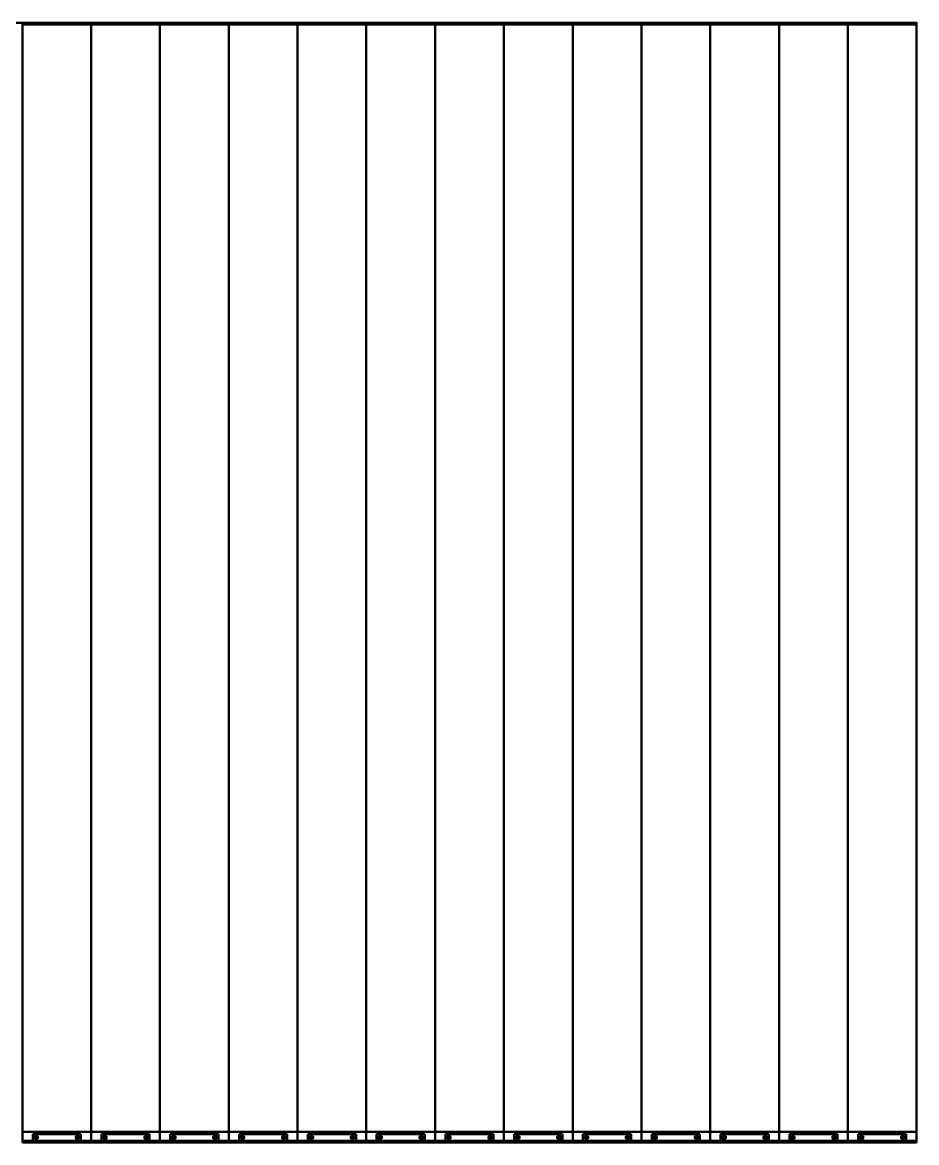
# Model space of a CAD drawing. Header units: millimetres. Extents: x 0 to 25230, y 0 to 17820.
# Drawn here: x 3883 to 6483, y 10838 to 14094 of the extents above; entities that cross this region are included whole.
import ezdxf

# ---------------------------------------------------------------- set-up
doc = ezdxf.new("R2010")
doc.units = ezdxf.units.MM
doc.header["$LTSCALE"] = 30
for name, color, linetype, lineweight in [('Видимые тонкие (ГОСТ)', 7, 'Continuous', 35), ('Видимый контур (ГОСТ)', 7, 'Continuous', 50), ('Линия резьбы (ГОСТ)', 7, 'Continuous', 25)]:
    doc.layers.add(name, color=color, linetype=linetype, lineweight=lineweight)

msp = doc.modelspace()

# ---------------------------------------------------------------- linework, layer by layer
at = {"layer": 'Видимые тонкие (ГОСТ)'}
for p, q in [((3883.0679, 10843.7067), (3913.0679, 10843.7067)), ((4053.0679, 10843.7067), (4083.0679, 10843.7067)), ((4083.0679, 10843.7067), (4113.0679, 10843.7067)), ((4253.0679, 10843.7067), (4283.0679, 10843.7067)), ((4283.0679, 10843.7067), (4313.0679, 10843.7067)), ((4453.0679, 10843.7067), (4483.0679, 10843.7067)), ((4483.0679, 10843.7067), (4513.0679, 10843.7067)), ((4653.0679, 10843.7067), (4683.0679, 10843.7067)), ((4683.0679, 10843.7067), (4713.0679, 10843.7067)), ((4853.0679, 10843.7067), (4883.0679, 10843.7067)), ((4883.0679, 10843.7067), (4913.0679, 10843.7067)), ((5053.0679, 10843.7067), (5083.0679, 10843.7067)), ((5083.0679, 10843.7067), (5113.0679, 10843.7067)), ((5253.0679, 10843.7067), (5283.0679, 10843.7067)), ((5283.0679, 10843.7067), (5313.0679, 10843.7067)), ((5453.0679, 10843.7067), (5483.0679, 10843.7067)), ((5483.0679, 10843.7067), (5513.0679, 10843.7067)), ((5653.0679, 10843.7067), (5683.0679, 10843.7067)), ((5683.0679, 10843.7067), (5713.0679, 10843.7067)), ((5853.0679, 10843.7067), (5883.0679, 10843.7067)), ((5883.0679, 10843.7067), (5913.0679, 10843.7067)), ((6053.0679, 10843.7067), (6083.0679, 10843.7067)), ((6083.0679, 10843.7067), (6113.0679, 10843.7067)), ((6253.0679, 10843.7067), (6283.0679, 10843.7067)), ((6283.0679, 10843.7067), (6313.0679, 10843.7067)), ((6453.0679, 10843.7067), (6483.0679, 10843.7067)), ((3883.0679, 10842.216), (4083.0679, 10842.216)), ((4083.0679, 10842.216), (4283.0679, 10842.216)), ((4283.0679, 10842.216), (4483.0679, 10842.216)), ((4483.0679, 10842.216), (4683.0679, 10842.216)), ((4683.0679, 10842.216), (4883.0679, 10842.216)), ((4883.0679, 10842.216), (5083.0679, 10842.216)), ((5083.0679, 10842.216), (5283.0679, 10842.216)), ((5283.0679, 10842.216), (5483.0679, 10842.216)), ((5483.0679, 10842.216), (5683.0679, 10842.216)), ((5683.0679, 10842.216), (5883.0679, 10842.216)), ((5883.0679, 10842.216), (6083.0679, 10842.216)), ((6083.0679, 10842.216), (6283.0679, 10842.216)), ((6283.0679, 10842.216), (6483.0679, 10842.216))]:
    msp.add_line(p, q, dxfattribs=at)
at = {"layer": 'Видимый контур (ГОСТ)'}
for p, q in [((1483.0679, 14092.9985), (6483.0679, 14092.9985)), ((3883.0679, 14087.8526), (3883.0679, 14092.9985)), ((3883.0679, 10868.7067), (3883.0679, 14087.8526)), ((3883.0679, 14087.8526), (4083.0679, 14087.8526)), ((4083.0679, 14087.8526), (4083.0679, 14092.9985)), ((4083.0679, 14092.9985), (4083.0679, 14087.8526)), ((4083.0679, 10868.7067), (4083.0679, 14087.8526)), ((4083.0679, 14087.8526), (4283.0679, 14087.8526)), ((4083.0679, 14087.8526), (4083.0679, 10868.7067)), ((4283.0679, 14087.8526), (4283.0679, 14092.9985)), ((4283.0679, 14092.9985), (4283.0679, 14087.8526)), ((4283.0679, 10868.7067), (4283.0679, 14087.8526)), ((4283.0679, 14087.8526), (4483.0679, 14087.8526)), ((4283.0679, 14087.8526), (4283.0679, 10868.7067)), ((4483.0679, 14087.8526), (4483.0679, 14092.9985)), ((4483.0679, 14092.9985), (4483.0679, 14087.8526)), ((4483.0679, 10868.7067), (4483.0679, 14087.8526)), ((4483.0679, 14087.8526), (4683.0679, 14087.8526)), ((4483.0679, 14087.8526), (4483.0679, 10868.7067)), ((4683.0679, 14087.8526), (4683.0679, 14092.9985)), ((4683.0679, 14092.9985), (4683.0679, 14087.8526)), ((4683.0679, 10868.7067), (4683.0679, 14087.8526)), ((4683.0679, 14087.8526), (4883.0679, 14087.8526)), ((4683.0679, 14087.8526), (4683.0679, 10868.7067)), ((4883.0679, 14087.8526), (4883.0679, 14092.9985)), ((4883.0679, 14092.9985), (4883.0679, 14087.8526)), ((4883.0679, 10868.7067), (4883.0679, 14087.8526)), ((4883.0679, 14087.8526), (5083.0679, 14087.8526)), ((4883.0679, 14087.8526), (4883.0679, 10868.7067)), ((5083.0679, 14087.8526), (5083.0679, 14092.9985)), ((5083.0679, 14092.9985), (5083.0679, 14087.8526)), ((5083.0679, 10868.7067), (5083.0679, 14087.8526)), ((5083.0679, 14087.8526), (5283.0679, 14087.8526)), ((5083.0679, 14087.8526), (5083.0679, 10868.7067)), ((5283.0679, 14087.8526), (5283.0679, 14092.9985)), ((5283.0679, 14092.9985), (5283.0679, 14087.8526)), ((5283.0679, 10868.7067), (5283.0679, 14087.8526)), ((5283.0679, 14087.8526), (5483.0679, 14087.8526)), ((5283.0679, 14087.8526), (5283.0679, 10868.7067)), ((5483.0679, 14087.8526), (5483.0679, 14092.9985)), ((5483.0679, 14092.9985), (5483.0679, 14087.8526)), ((5483.0679, 10868.7067), (5483.0679, 14087.8526)), ((5483.0679, 14087.8526), (5683.0679, 14087.8526)), ((5483.0679, 14087.8526), (5483.0679, 10868.7067)), ((5683.0679, 14087.8526), (5683.0679, 14092.9985)), ((5683.0679, 14092.9985), (5683.0679, 14087.8526)), ((5683.0679, 10868.7067), (5683.0679, 14087.8526)), ((5683.0679, 14087.8526), (5883.0679, 14087.8526)), ((5683.0679, 14087.8526), (5683.0679, 10868.7067)), ((5883.0679, 14087.8526), (5883.0679, 14092.9985)), ((5883.0679, 14092.9985), (5883.0679, 14087.8526)), ((5883.0679, 10868.7067), (5883.0679, 14087.8526)), ((5883.0679, 14087.8526), (6083.0679, 14087.8526)), ((5883.0679, 14087.8526), (5883.0679, 10868.7067)), ((6083.0679, 14087.8526), (6083.0679, 14092.9985)), ((6083.0679, 14092.9985), (6083.0679, 14087.8526)), ((6083.0679, 10868.7067), (6083.0679, 14087.8526)), ((6083.0679, 14087.8526), (6283.0679, 14087.8526)), ((6083.0679, 14087.8526), (6083.0679, 10868.7067)), ((6283.0679, 14087.8526), (6283.0679, 14092.9985)), ((6283.0679, 14092.9985), (6283.0679, 14087.8526)), ((6283.0679, 10868.7067), (6283.0679, 14087.8526)), ((6283.0679, 14087.8526), (6483.0679, 14087.8526)), ((6283.0679, 14087.8526), (6283.0679, 10868.7067)), ((6483.0679, 14092.9985), (6483.0679, 14094.7985)), ((6483.0679, 14092.9985), (6483.0679, 14087.8526)), ((6483.0679, 14087.8526), (6483.0679, 10868.7067)), ((3883.0679, 10843.7067), (3883.0679, 10868.7067)), ((4083.0679, 10868.7067), (3883.0679, 10868.7067)), ((3883.0679, 10842.216), (3883.0679, 10843.7067)), ((3913.0679, 10862.7067), (4053.0679, 10862.7067)), ((3913.0679, 10842.7067), (3913.0679, 10862.7067)), ((4053.0679, 10842.7067), (3913.0679, 10842.7067)), ((4053.0679, 10862.7067), (4053.0679, 10842.7067)), ((4083.0679, 10843.7067), (4083.0679, 10868.7067)), ((4283.0679, 10868.7067), (4083.0679, 10868.7067)), ((4083.0679, 10868.7067), (4083.0679, 10843.7067)), ((4083.0679, 10842.216), (4083.0679, 10843.7067)), ((4083.0679, 10843.7067), (4083.0679, 10842.216)), ((4113.0679, 10862.7067), (4253.0679, 10862.7067)), ((4113.0679, 10842.7067), (4113.0679, 10862.7067)), ((4253.0679, 10842.7067), (4113.0679, 10842.7067)), ((4253.0679, 10862.7067), (4253.0679, 10842.7067)), ((4283.0679, 10843.7067), (4283.0679, 10868.7067)), ((4483.0679, 10868.7067), (4283.0679, 10868.7067)), ((4283.0679, 10868.7067), (4283.0679, 10843.7067)), ((4283.0679, 10842.216), (4283.0679, 10843.7067)), ((4283.0679, 10843.7067), (4283.0679, 10842.216)), ((4313.0679, 10862.7067), (4453.0679, 10862.7067)), ((4313.0679, 10842.7067), (4313.0679, 10862.7067)), ((4453.0679, 10842.7067), (4313.0679, 10842.7067)), ((4453.0679, 10862.7067), (4453.0679, 10842.7067)), ((4483.0679, 10843.7067), (4483.0679, 10868.7067)), ((4683.0679, 10868.7067), (4483.0679, 10868.7067)), ((4483.0679, 10868.7067), (4483.0679, 10843.7067)), ((4483.0679, 10842.216), (4483.0679, 10843.7067)), ((4483.0679, 10843.7067), (4483.0679, 10842.216)), ((4513.0679, 10862.7067), (4653.0679, 10862.7067)), ((4513.0679, 10842.7067), (4513.0679, 10862.7067)), ((4653.0679, 10842.7067), (4513.0679, 10842.7067)), ((4653.0679, 10862.7067), (4653.0679, 10842.7067)), ((4683.0679, 10843.7067), (4683.0679, 10868.7067)), ((4883.0679, 10868.7067), (4683.0679, 10868.7067)), ((4683.0679, 10868.7067), (4683.0679, 10843.7067)), ((4683.0679, 10842.216), (4683.0679, 10843.7067)), ((4683.0679, 10843.7067), (4683.0679, 10842.216)), ((4713.0679, 10862.7067), (4853.0679, 10862.7067)), ((4713.0679, 10842.7067), (4713.0679, 10862.7067)), ((4853.0679, 10842.7067), (4713.0679, 10842.7067)), ((4853.0679, 10862.7067), (4853.0679, 10842.7067)), ((4883.0679, 10843.7067), (4883.0679, 10868.7067)), ((5083.0679, 10868.7067), (4883.0679, 10868.7067)), ((4883.0679, 10868.7067), (4883.0679, 10843.7067)), ((4883.0679, 10842.216), (4883.0679, 10843.7067)), ((4883.0679, 10843.7067), (4883.0679, 10842.216)), ((4913.0679, 10862.7067), (5053.0679, 10862.7067)), ((4913.0679, 10842.7067), (4913.0679, 10862.7067)), ((5053.0679, 10842.7067), (4913.0679, 10842.7067)), ((5053.0679, 10862.7067), (5053.0679, 10842.7067)), ((5083.0679, 10843.7067), (5083.0679, 10868.7067)), ((5283.0679, 10868.7067), (5083.0679, 10868.7067)), ((5083.0679, 10868.7067), (5083.0679, 10843.7067)), ((5083.0679, 10842.216), (5083.0679, 10843.7067)), ((5083.0679, 10843.7067), (5083.0679, 10842.216)), ((5113.0679, 10862.7067), (5253.0679, 10862.7067)), ((5113.0679, 10842.7067), (5113.0679, 10862.7067)), ((5253.0679, 10842.7067), (5113.0679, 10842.7067)), ((5253.0679, 10862.7067), (5253.0679, 10842.7067)), ((5283.0679, 10843.7067), (5283.0679, 10868.7067)), ((5483.0679, 10868.7067), (5283.0679, 10868.7067)), ((5283.0679, 10868.7067), (5283.0679, 10843.7067)), ((5283.0679, 10842.216), (5283.0679, 10843.7067)), ((5283.0679, 10843.7067), (5283.0679, 10842.216)), ((5313.0679, 10862.7067), (5453.0679, 10862.7067)), ((5313.0679, 10842.7067), (5313.0679, 10862.7067)), ((5453.0679, 10842.7067), (5313.0679, 10842.7067)), ((5453.0679, 10862.7067), (5453.0679, 10842.7067)), ((5483.0679, 10843.7067), (5483.0679, 10868.7067)), ((5683.0679, 10868.7067), (5483.0679, 10868.7067)), ((5483.0679, 10868.7067), (5483.0679, 10843.7067)), ((5483.0679, 10842.216), (5483.0679, 10843.7067)), ((5483.0679, 10843.7067), (5483.0679, 10842.216)), ((5513.0679, 10862.7067), (5653.0679, 10862.7067)), ((5513.0679, 10842.7067), (5513.0679, 10862.7067)), ((5653.0679, 10842.7067), (5513.0679, 10842.7067)), ((5653.0679, 10862.7067), (5653.0679, 10842.7067)), ((5683.0679, 10843.7067), (5683.0679, 10868.7067)), ((5883.0679, 10868.7067), (5683.0679, 10868.7067)), ((5683.0679, 10868.7067), (5683.0679, 10843.7067)), ((5683.0679, 10842.216), (5683.0679, 10843.7067)), ((5683.0679, 10843.7067), (5683.0679, 10842.216)), ((5713.0679, 10862.7067), (5853.0679, 10862.7067)), ((5713.0679, 10842.7067), (5713.0679, 10862.7067)), ((5853.0679, 10842.7067), (5713.0679, 10842.7067)), ((5853.0679, 10862.7067), (5853.0679, 10842.7067)), ((5883.0679, 10843.7067), (5883.0679, 10868.7067)), ((6083.0679, 10868.7067), (5883.0679, 10868.7067)), ((5883.0679, 10868.7067), (5883.0679, 10843.7067)), ((5883.0679, 10842.216), (5883.0679, 10843.7067)), ((5883.0679, 10843.7067), (5883.0679, 10842.216)), ((5913.0679, 10862.7067), (6053.0679, 10862.7067)), ((5913.0679, 10842.7067), (5913.0679, 10862.7067)), ((6053.0679, 10842.7067), (5913.0679, 10842.7067)), ((6053.0679, 10862.7067), (6053.0679, 10842.7067)), ((6083.0679, 10843.7067), (6083.0679, 10868.7067)), ((6283.0679, 10868.7067), (6083.0679, 10868.7067)), ((6083.0679, 10868.7067), (6083.0679, 10843.7067)), ((6083.0679, 10842.216), (6083.0679, 10843.7067)), ((6083.0679, 10843.7067), (6083.0679, 10842.216)), ((6113.0679, 10862.7067), (6253.0679, 10862.7067)), ((6113.0679, 10842.7067), (6113.0679, 10862.7067)), ((6253.0679, 10842.7067), (6113.0679, 10842.7067)), ((6253.0679, 10862.7067), (6253.0679, 10842.7067)), ((6283.0679, 10843.7067), (6283.0679, 10868.7067)), ((6483.0679, 10868.7067), (6283.0679, 10868.7067)), ((6283.0679, 10868.7067), (6283.0679, 10843.7067)), ((6283.0679, 10842.216), (6283.0679, 10843.7067)), ((6283.0679, 10843.7067), (6283.0679, 10842.216)), ((6313.0679, 10862.7067), (6453.0679, 10862.7067)), ((6313.0679, 10842.7067), (6313.0679, 10862.7067)), ((6453.0679, 10842.7067), (6313.0679, 10842.7067)), ((6453.0679, 10862.7067), (6453.0679, 10842.7067)), ((6483.0679, 10868.7067), (6483.0679, 10843.7067)), ((6483.0679, 10843.7067), (6483.0679, 10842.216)), ((3883.0679, 10842.216), (3883.0679, 10837.8526)), ((3883.0679, 10837.8526), (4083.0679, 10837.8526)), ((4083.0679, 10842.216), (4083.0679, 10837.8526)), ((4083.0679, 10837.8526), (4083.0679, 10842.216)), ((4083.0679, 10837.8526), (4283.0679, 10837.8526)), ((4283.0679, 10842.216), (4283.0679, 10837.8526)), ((4283.0679, 10837.8526), (4283.0679, 10842.216)), ((4283.0679, 10837.8526), (4483.0679, 10837.8526)), ((4483.0679, 10842.216), (4483.0679, 10837.8526)), ((4483.0679, 10837.8526), (4483.0679, 10842.216)), ((4483.0679, 10837.8526), (4683.0679, 10837.8526)), ((4683.0679, 10842.216), (4683.0679, 10837.8526)), ((4683.0679, 10837.8526), (4683.0679, 10842.216)), ((4683.0679, 10837.8526), (4883.0679, 10837.8526)), ((4883.0679, 10842.216), (4883.0679, 10837.8526)), ((4883.0679, 10837.8526), (4883.0679, 10842.216)), ((4883.0679, 10837.8526), (5083.0679, 10837.8526)), ((5083.0679, 10842.216), (5083.0679, 10837.8526)), ((5083.0679, 10837.8526), (5083.0679, 10842.216)), ((5083.0679, 10837.8526), (5283.0679, 10837.8526)), ((5283.0679, 10842.216), (5283.0679, 10837.8526)), ((5283.0679, 10837.8526), (5283.0679, 10842.216)), ((5283.0679, 10837.8526), (5483.0679, 10837.8526)), ((5483.0679, 10842.216), (5483.0679, 10837.8526)), ((5483.0679, 10837.8526), (5483.0679, 10842.216)), ((5483.0679, 10837.8526), (5683.0679, 10837.8526)), ((5683.0679, 10842.216), (5683.0679, 10837.8526)), ((5683.0679, 10837.8526), (5683.0679, 10842.216)), ((5683.0679, 10837.8526), (5883.0679, 10837.8526)), ((5883.0679, 10842.216), (5883.0679, 10837.8526)), ((5883.0679, 10837.8526), (5883.0679, 10842.216)), ((5883.0679, 10837.8526), (6083.0679, 10837.8526)), ((6083.0679, 10842.216), (6083.0679, 10837.8526)), ((6083.0679, 10837.8526), (6083.0679, 10842.216)), ((6083.0679, 10837.8526), (6283.0679, 10837.8526)), ((6283.0679, 10842.216), (6283.0679, 10837.8526)), ((6283.0679, 10837.8526), (6283.0679, 10842.216)), ((6283.0679, 10837.8526), (6483.0679, 10837.8526)), ((6483.0679, 10837.8526), (6483.0679, 10842.216))]:
    msp.add_line(p, q, dxfattribs=at)
for centre, radius in [((3923.0679, 10852.7067), 4.5), ((3923.0679, 10852.7067), 3), ((3923.0679, 10852.7067), 2.5), ((4043.0679, 10852.7067), 4.5), ((4043.0679, 10852.7067), 3), ((4043.0679, 10852.7067), 2.5), ((4123.0679, 10852.7067), 4.5), ((4123.0679, 10852.7067), 3), ((4123.0679, 10852.7067), 2.5), ((4243.0679, 10852.7067), 4.5), ((4243.0679, 10852.7067), 3), ((4243.0679, 10852.7067), 2.5), ((4323.0679, 10852.7067), 4.5), ((4323.0679, 10852.7067), 3), ((4323.0679, 10852.7067), 2.5), ((4443.0679, 10852.7067), 4.5), ((4443.0679, 10852.7067), 3), ((4443.0679, 10852.7067), 2.5), ((4523.0679, 10852.7067), 4.5), ((4523.0679, 10852.7067), 3), ((4523.0679, 10852.7067), 2.5), ((4643.0679, 10852.7067), 4.5), ((4643.0679, 10852.7067), 3), ((4643.0679, 10852.7067), 2.5), ((4723.0679, 10852.7067), 4.5), ((4723.0679, 10852.7067), 3), ((4723.0679, 10852.7067), 2.5), ((4843.0679, 10852.7067), 4.5), ((4843.0679, 10852.7067), 3), ((4843.0679, 10852.7067), 2.5), ((4923.0679, 10852.7067), 4.5), ((4923.0679, 10852.7067), 3), ((4923.0679, 10852.7067), 2.5), ((5043.0679, 10852.7067), 4.5), ((5043.0679, 10852.7067), 3), ((5043.0679, 10852.7067), 2.5), ((5123.0679, 10852.7067), 4.5), ((5123.0679, 10852.7067), 3), ((5123.0679, 10852.7067), 2.5), ((5243.0679, 10852.7067), 4.5), ((5243.0679, 10852.7067), 3), ((5243.0679, 10852.7067), 2.5), ((5323.0679, 10852.7067), 4.5), ((5323.0679, 10852.7067), 3), ((5323.0679, 10852.7067), 2.5), ((5443.0679, 10852.7067), 4.5), ((5443.0679, 10852.7067), 3), ((5443.0679, 10852.7067), 2.5), ((5523.0679, 10852.7067), 4.5), ((5523.0679, 10852.7067), 3), ((5523.0679, 10852.7067), 2.5), ((5643.0679, 10852.7067), 4.5), ((5643.0679, 10852.7067), 3), ((5643.0679, 10852.7067), 2.5), ((5723.0679, 10852.7067), 4.5), ((5723.0679, 10852.7067), 3), ((5723.0679, 10852.7067), 2.5), ((5843.0679, 10852.7067), 4.5), ((5843.0679, 10852.7067), 3), ((5843.0679, 10852.7067), 2.5), ((5923.0679, 10852.7067), 4.5), ((5923.0679, 10852.7067), 3), ((5923.0679, 10852.7067), 2.5), ((6043.0679, 10852.7067), 4.5), ((6043.0679, 10852.7067), 3), ((6043.0679, 10852.7067), 2.5), ((6123.0679, 10852.7067), 4.5), ((6123.0679, 10852.7067), 3), ((6123.0679, 10852.7067), 2.5), ((6243.0679, 10852.7067), 4.5), ((6243.0679, 10852.7067), 3), ((6243.0679, 10852.7067), 2.5), ((6323.0679, 10852.7067), 4.5), ((6323.0679, 10852.7067), 3), ((6323.0679, 10852.7067), 2.5), ((6443.0679, 10852.7067), 4.5), ((6443.0679, 10852.7067), 3), ((6443.0679, 10852.7067), 2.5)]:
    msp.add_circle(centre, radius, dxfattribs=at)
for points in [[(3918.0679, 10855.5934), (3920.5679, 10857.0368), (3923.0679, 10858.4802)], [(3918.0679, 10849.8199), (3918.0679, 10852.7067), (3918.0679, 10855.5934)], [(3923.0679, 10846.9332), (3920.5679, 10848.3766), (3918.0679, 10849.8199)], [(3923.0679, 10858.4802), (3925.5679, 10857.0368), (3928.0679, 10855.5934)], [(3928.0679, 10849.8199), (3925.5679, 10848.3766), (3923.0679, 10846.9332)], [(3928.0679, 10855.5934), (3928.0679, 10852.7067), (3928.0679, 10849.8199)], [(4038.0679, 10855.5934), (4040.5679, 10857.0368), (4043.0679, 10858.4802)], [(4038.0679, 10849.8199), (4038.0679, 10852.7067), (4038.0679, 10855.5934)], [(4043.0679, 10846.9332), (4040.5679, 10848.3766), (4038.0679, 10849.8199)], [(4043.0679, 10858.4802), (4045.5679, 10857.0368), (4048.0679, 10855.5934)], [(4048.0679, 10849.8199), (4045.5679, 10848.3766), (4043.0679, 10846.9332)], [(4048.0679, 10855.5934), (4048.0679, 10852.7067), (4048.0679, 10849.8199)], [(4118.0679, 10855.5934), (4120.5679, 10857.0368), (4123.0679, 10858.4802)], [(4118.0679, 10849.8199), (4118.0679, 10852.7067), (4118.0679, 10855.5934)], [(4123.0679, 10846.9332), (4120.5679, 10848.3766), (4118.0679, 10849.8199)], [(4123.0679, 10858.4802), (4125.5679, 10857.0368), (4128.0679, 10855.5934)], [(4128.0679, 10849.8199), (4125.5679, 10848.3766), (4123.0679, 10846.9332)], [(4128.0679, 10855.5934), (4128.0679, 10852.7067), (4128.0679, 10849.8199)], [(4238.0679, 10855.5934), (4240.5679, 10857.0368), (4243.0679, 10858.4802)], [(4238.0679, 10849.8199), (4238.0679, 10852.7067), (4238.0679, 10855.5934)], [(4243.0679, 10846.9332), (4240.5679, 10848.3766), (4238.0679, 10849.8199)], [(4243.0679, 10858.4802), (4245.5679, 10857.0368), (4248.0679, 10855.5934)], [(4248.0679, 10849.8199), (4245.5679, 10848.3766), (4243.0679, 10846.9332)], [(4248.0679, 10855.5934), (4248.0679, 10852.7067), (4248.0679, 10849.8199)], [(4318.0679, 10855.5934), (4320.5679, 10857.0368), (4323.0679, 10858.4802)], [(4318.0679, 10849.8199), (4318.0679, 10852.7067), (4318.0679, 10855.5934)], [(4323.0679, 10846.9332), (4320.5679, 10848.3766), (4318.0679, 10849.8199)], [(4323.0679, 10858.4802), (4325.5679, 10857.0368), (4328.0679, 10855.5934)], [(4328.0679, 10849.8199), (4325.5679, 10848.3766), (4323.0679, 10846.9332)], [(4328.0679, 10855.5934), (4328.0679, 10852.7067), (4328.0679, 10849.8199)], [(4438.0679, 10855.5934), (4440.5679, 10857.0368), (4443.0679, 10858.4802)], [(4438.0679, 10849.8199), (4438.0679, 10852.7067), (4438.0679, 10855.5934)], [(4443.0679, 10846.9332), (4440.5679, 10848.3766), (4438.0679, 10849.8199)], [(4443.0679, 10858.4802), (4445.5679, 10857.0368), (4448.0679, 10855.5934)], [(4448.0679, 10849.8199), (4445.5679, 10848.3766), (4443.0679, 10846.9332)], [(4448.0679, 10855.5934), (4448.0679, 10852.7067), (4448.0679, 10849.8199)], [(4518.0679, 10855.5934), (4520.5679, 10857.0368), (4523.0679, 10858.4802)], [(4518.0679, 10849.8199), (4518.0679, 10852.7067), (4518.0679, 10855.5934)], [(4523.0679, 10846.9332), (4520.5679, 10848.3766), (4518.0679, 10849.8199)], [(4523.0679, 10858.4802), (4525.5679, 10857.0368), (4528.0679, 10855.5934)], [(4528.0679, 10849.8199), (4525.5679, 10848.3766), (4523.0679, 10846.9332)], [(4528.0679, 10855.5934), (4528.0679, 10852.7067), (4528.0679, 10849.8199)], [(4638.0679, 10855.5934), (4640.5679, 10857.0368), (4643.0679, 10858.4802)], [(4638.0679, 10849.8199), (4638.0679, 10852.7067), (4638.0679, 10855.5934)], [(4643.0679, 10846.9332), (4640.5679, 10848.3766), (4638.0679, 10849.8199)], [(4643.0679, 10858.4802), (4645.5679, 10857.0368), (4648.0679, 10855.5934)], [(4648.0679, 10849.8199), (4645.5679, 10848.3766), (4643.0679, 10846.9332)], [(4648.0679, 10855.5934), (4648.0679, 10852.7067), (4648.0679, 10849.8199)], [(4718.0679, 10855.5934), (4720.5679, 10857.0368), (4723.0679, 10858.4802)], [(4718.0679, 10849.8199), (4718.0679, 10852.7067), (4718.0679, 10855.5934)], [(4723.0679, 10846.9332), (4720.5679, 10848.3766), (4718.0679, 10849.8199)], [(4723.0679, 10858.4802), (4725.5679, 10857.0368), (4728.0679, 10855.5934)], [(4728.0679, 10849.8199), (4725.5679, 10848.3766), (4723.0679, 10846.9332)], [(4728.0679, 10855.5934), (4728.0679, 10852.7067), (4728.0679, 10849.8199)], [(4838.0679, 10855.5934), (4840.5679, 10857.0368), (4843.0679, 10858.4802)], [(4838.0679, 10849.8199), (4838.0679, 10852.7067), (4838.0679, 10855.5934)], [(4843.0679, 10846.9332), (4840.5679, 10848.3766), (4838.0679, 10849.8199)], [(4843.0679, 10858.4802), (4845.5679, 10857.0368), (4848.0679, 10855.5934)], [(4848.0679, 10849.8199), (4845.5679, 10848.3766), (4843.0679, 10846.9332)], [(4848.0679, 10855.5934), (4848.0679, 10852.7067), (4848.0679, 10849.8199)], [(4918.0679, 10855.5934), (4920.5679, 10857.0368), (4923.0679, 10858.4802)], [(4918.0679, 10849.8199), (4918.0679, 10852.7067), (4918.0679, 10855.5934)], [(4923.0679, 10846.9332), (4920.5679, 10848.3766), (4918.0679, 10849.8199)], [(4923.0679, 10858.4802), (4925.5679, 10857.0368), (4928.0679, 10855.5934)], [(4928.0679, 10849.8199), (4925.5679, 10848.3766), (4923.0679, 10846.9332)], [(4928.0679, 10855.5934), (4928.0679, 10852.7067), (4928.0679, 10849.8199)], [(5038.0679, 10855.5934), (5040.5679, 10857.0368), (5043.0679, 10858.4802)], [(5038.0679, 10849.8199), (5038.0679, 10852.7067), (5038.0679, 10855.5934)], [(5043.0679, 10846.9332), (5040.5679, 10848.3766), (5038.0679, 10849.8199)], [(5043.0679, 10858.4802), (5045.5679, 10857.0368), (5048.0679, 10855.5934)], [(5048.0679, 10849.8199), (5045.5679, 10848.3766), (5043.0679, 10846.9332)], [(5048.0679, 10855.5934), (5048.0679, 10852.7067), (5048.0679, 10849.8199)], [(5118.0679, 10855.5934), (5120.5679, 10857.0368), (5123.0679, 10858.4802)], [(5118.0679, 10849.8199), (5118.0679, 10852.7067), (5118.0679, 10855.5934)], [(5123.0679, 10846.9332), (5120.5679, 10848.3766), (5118.0679, 10849.8199)], [(5123.0679, 10858.4802), (5125.5679, 10857.0368), (5128.0679, 10855.5934)], [(5128.0679, 10849.8199), (5125.5679, 10848.3766), (5123.0679, 10846.9332)], [(5128.0679, 10855.5934), (5128.0679, 10852.7067), (5128.0679, 10849.8199)], [(5238.0679, 10855.5934), (5240.5679, 10857.0368), (5243.0679, 10858.4802)], [(5238.0679, 10849.8199), (5238.0679, 10852.7067), (5238.0679, 10855.5934)], [(5243.0679, 10846.9332), (5240.5679, 10848.3766), (5238.0679, 10849.8199)], [(5243.0679, 10858.4802), (5245.5679, 10857.0368), (5248.0679, 10855.5934)], [(5248.0679, 10849.8199), (5245.5679, 10848.3766), (5243.0679, 10846.9332)], [(5248.0679, 10855.5934), (5248.0679, 10852.7067), (5248.0679, 10849.8199)], [(5318.0679, 10855.5934), (5320.5679, 10857.0368), (5323.0679, 10858.4802)], [(5318.0679, 10849.8199), (5318.0679, 10852.7067), (5318.0679, 10855.5934)], [(5323.0679, 10846.9332), (5320.5679, 10848.3766), (5318.0679, 10849.8199)], [(5323.0679, 10858.4802), (5325.5679, 10857.0368), (5328.0679, 10855.5934)], [(5328.0679, 10849.8199), (5325.5679, 10848.3766), (5323.0679, 10846.9332)], [(5328.0679, 10855.5934), (5328.0679, 10852.7067), (5328.0679, 10849.8199)], [(5438.0679, 10855.5934), (5440.5679, 10857.0368), (5443.0679, 10858.4802)], [(5438.0679, 10849.8199), (5438.0679, 10852.7067), (5438.0679, 10855.5934)], [(5443.0679, 10846.9332), (5440.5679, 10848.3766), (5438.0679, 10849.8199)], [(5443.0679, 10858.4802), (5445.5679, 10857.0368), (5448.0679, 10855.5934)], [(5448.0679, 10849.8199), (5445.5679, 10848.3766), (5443.0679, 10846.9332)], [(5448.0679, 10855.5934), (5448.0679, 10852.7067), (5448.0679, 10849.8199)], [(5518.0679, 10855.5934), (5520.5679, 10857.0368), (5523.0679, 10858.4802)], [(5518.0679, 10849.8199), (5518.0679, 10852.7067), (5518.0679, 10855.5934)], [(5523.0679, 10846.9332), (5520.5679, 10848.3766), (5518.0679, 10849.8199)], [(5523.0679, 10858.4802), (5525.5679, 10857.0368), (5528.0679, 10855.5934)], [(5528.0679, 10849.8199), (5525.5679, 10848.3766), (5523.0679, 10846.9332)], [(5528.0679, 10855.5934), (5528.0679, 10852.7067), (5528.0679, 10849.8199)], [(5638.0679, 10855.5934), (5640.5679, 10857.0368), (5643.0679, 10858.4802)], [(5638.0679, 10849.8199), (5638.0679, 10852.7067), (5638.0679, 10855.5934)], [(5643.0679, 10846.9332), (5640.5679, 10848.3766), (5638.0679, 10849.8199)], [(5643.0679, 10858.4802), (5645.5679, 10857.0368), (5648.0679, 10855.5934)], [(5648.0679, 10849.8199), (5645.5679, 10848.3766), (5643.0679, 10846.9332)], [(5648.0679, 10855.5934), (5648.0679, 10852.7067), (5648.0679, 10849.8199)], [(5718.0679, 10855.5934), (5720.5679, 10857.0368), (5723.0679, 10858.4802)], [(5718.0679, 10849.8199), (5718.0679, 10852.7067), (5718.0679, 10855.5934)], [(5723.0679, 10846.9332), (5720.5679, 10848.3766), (5718.0679, 10849.8199)], [(5723.0679, 10858.4802), (5725.5679, 10857.0368), (5728.0679, 10855.5934)], [(5728.0679, 10849.8199), (5725.5679, 10848.3766), (5723.0679, 10846.9332)], [(5728.0679, 10855.5934), (5728.0679, 10852.7067), (5728.0679, 10849.8199)], [(5838.0679, 10855.5934), (5840.5679, 10857.0368), (5843.0679, 10858.4802)], [(5838.0679, 10849.8199), (5838.0679, 10852.7067), (5838.0679, 10855.5934)], [(5843.0679, 10846.9332), (5840.5679, 10848.3766), (5838.0679, 10849.8199)], [(5843.0679, 10858.4802), (5845.5679, 10857.0368), (5848.0679, 10855.5934)], [(5848.0679, 10849.8199), (5845.5679, 10848.3766), (5843.0679, 10846.9332)], [(5848.0679, 10855.5934), (5848.0679, 10852.7067), (5848.0679, 10849.8199)], [(5918.0679, 10855.5934), (5920.5679, 10857.0368), (5923.0679, 10858.4802)], [(5918.0679, 10849.8199), (5918.0679, 10852.7067), (5918.0679, 10855.5934)], [(5923.0679, 10846.9332), (5920.5679, 10848.3766), (5918.0679, 10849.8199)], [(5923.0679, 10858.4802), (5925.5679, 10857.0368), (5928.0679, 10855.5934)], [(5928.0679, 10849.8199), (5925.5679, 10848.3766), (5923.0679, 10846.9332)], [(5928.0679, 10855.5934), (5928.0679, 10852.7067), (5928.0679, 10849.8199)], [(6038.0679, 10855.5934), (6040.5679, 10857.0368), (6043.0679, 10858.4802)], [(6038.0679, 10849.8199), (6038.0679, 10852.7067), (6038.0679, 10855.5934)], [(6043.0679, 10846.9332), (6040.5679, 10848.3766), (6038.0679, 10849.8199)], [(6043.0679, 10858.4802), (6045.5679, 10857.0368), (6048.0679, 10855.5934)], [(6048.0679, 10849.8199), (6045.5679, 10848.3766), (6043.0679, 10846.9332)], [(6048.0679, 10855.5934), (6048.0679, 10852.7067), (6048.0679, 10849.8199)], [(6118.0679, 10855.5934), (6120.5679, 10857.0368), (6123.0679, 10858.4802)], [(6118.0679, 10849.8199), (6118.0679, 10852.7067), (6118.0679, 10855.5934)], [(6123.0679, 10846.9332), (6120.5679, 10848.3766), (6118.0679, 10849.8199)], [(6123.0679, 10858.4802), (6125.5679, 10857.0368), (6128.0679, 10855.5934)], [(6128.0679, 10849.8199), (6125.5679, 10848.3766), (6123.0679, 10846.9332)], [(6128.0679, 10855.5934), (6128.0679, 10852.7067), (6128.0679, 10849.8199)], [(6238.0679, 10855.5934), (6240.5679, 10857.0368), (6243.0679, 10858.4802)], [(6238.0679, 10849.8199), (6238.0679, 10852.7067), (6238.0679, 10855.5934)], [(6243.0679, 10846.9332), (6240.5679, 10848.3766), (6238.0679, 10849.8199)], [(6243.0679, 10858.4802), (6245.5679, 10857.0368), (6248.0679, 10855.5934)], [(6248.0679, 10849.8199), (6245.5679, 10848.3766), (6243.0679, 10846.9332)], [(6248.0679, 10855.5934), (6248.0679, 10852.7067), (6248.0679, 10849.8199)], [(6318.0679, 10855.5934), (6320.5679, 10857.0368), (6323.0679, 10858.4802)], [(6318.0679, 10849.8199), (6318.0679, 10852.7067), (6318.0679, 10855.5934)], [(6323.0679, 10846.9332), (6320.5679, 10848.3766), (6318.0679, 10849.8199)], [(6323.0679, 10858.4802), (6325.5679, 10857.0368), (6328.0679, 10855.5934)], [(6328.0679, 10849.8199), (6325.5679, 10848.3766), (6323.0679, 10846.9332)], [(6328.0679, 10855.5934), (6328.0679, 10852.7067), (6328.0679, 10849.8199)], [(6438.0679, 10855.5934), (6440.5679, 10857.0368), (6443.0679, 10858.4802)], [(6438.0679, 10849.8199), (6438.0679, 10852.7067), (6438.0679, 10855.5934)], [(6443.0679, 10846.9332), (6440.5679, 10848.3766), (6438.0679, 10849.8199)], [(6443.0679, 10858.4802), (6445.5679, 10857.0368), (6448.0679, 10855.5934)], [(6448.0679, 10849.8199), (6445.5679, 10848.3766), (6443.0679, 10846.9332)], [(6448.0679, 10855.5934), (6448.0679, 10852.7067), (6448.0679, 10849.8199)]]:
    msp.add_rational_spline(points, [1, 1.15470053838, 1], degree=2, dxfattribs=at)
at = {"layer": 'Линия резьбы (ГОСТ)'}
for centre, start, end in [((3923.0679, 10852.7067), 260, 170), ((4043.0679, 10852.7067), 80, 350), ((4123.0679, 10852.7067), 260, 170), ((4243.0679, 10852.7067), 80, 350), ((4323.0679, 10852.7067), 260, 170), ((4443.0679, 10852.7067), 80, 350), ((4523.0679, 10852.7067), 260, 170), ((4643.0679, 10852.7067), 80, 350), ((4723.0679, 10852.7067), 260, 170), ((4843.0679, 10852.7067), 80, 350), ((4923.0679, 10852.7067), 260, 170), ((5043.0679, 10852.7067), 80, 350), ((5123.0679, 10852.7067), 260, 170), ((5243.0679, 10852.7067), 80, 350), ((5323.0679, 10852.7067), 260, 170), ((5443.0679, 10852.7067), 80, 350), ((5523.0679, 10852.7067), 260, 170), ((5643.0679, 10852.7067), 80, 350), ((5723.0679, 10852.7067), 260, 170), ((5843.0679, 10852.7067), 80, 350), ((5923.0679, 10852.7067), 260, 170), ((6043.0679, 10852.7067), 80, 350), ((6123.0679, 10852.7067), 260, 170), ((6243.0679, 10852.7067), 80, 350), ((6323.0679, 10852.7067), 260, 170), ((6443.0679, 10852.7067), 80, 350)]:
    msp.add_arc(centre, 2.401, start, end, dxfattribs=at)

doc.saveas('drawing.dxf')
